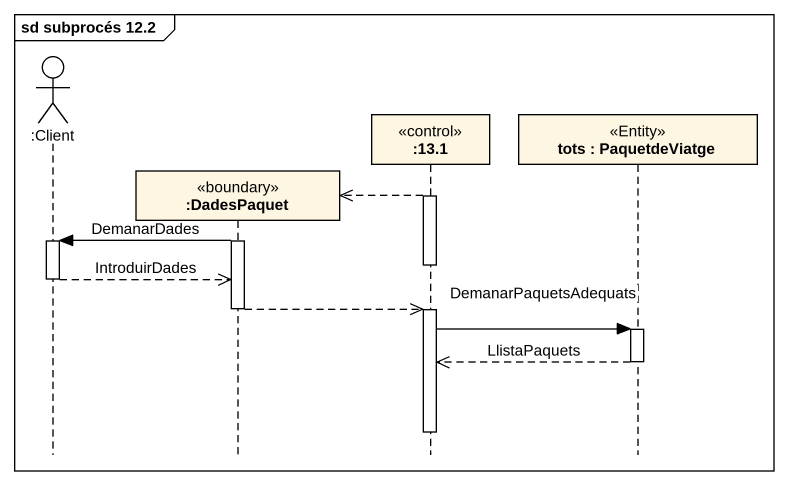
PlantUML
@startuml
mainframe sd subprocés 12.2
hide footbox
actor ":Client" as Client
participant ":DadesPaquet" as DadesPaquet <<boundary>>
participant ":13.1" as o13_1 <<control>>
participant "tots : PaquetdeViatge" as tots <<Entity>>

activate o13_1
o13_1 -->> DadesPaquet **
activate DadesPaquet
DadesPaquet -> Client : DemanarDades
activate Client
deactivate o13_1
Client -->> DadesPaquet : IntroduirDades
deactivate Client
DadesPaquet -->> o13_1
deactivate DadesPaquet
activate o13_1
o13_1 -> tots : DemanarPaquetsAdequats
activate tots
tots -->> o13_1 : LlistaPaquets
deactivate tots
deactivate o13_1
@enduml
